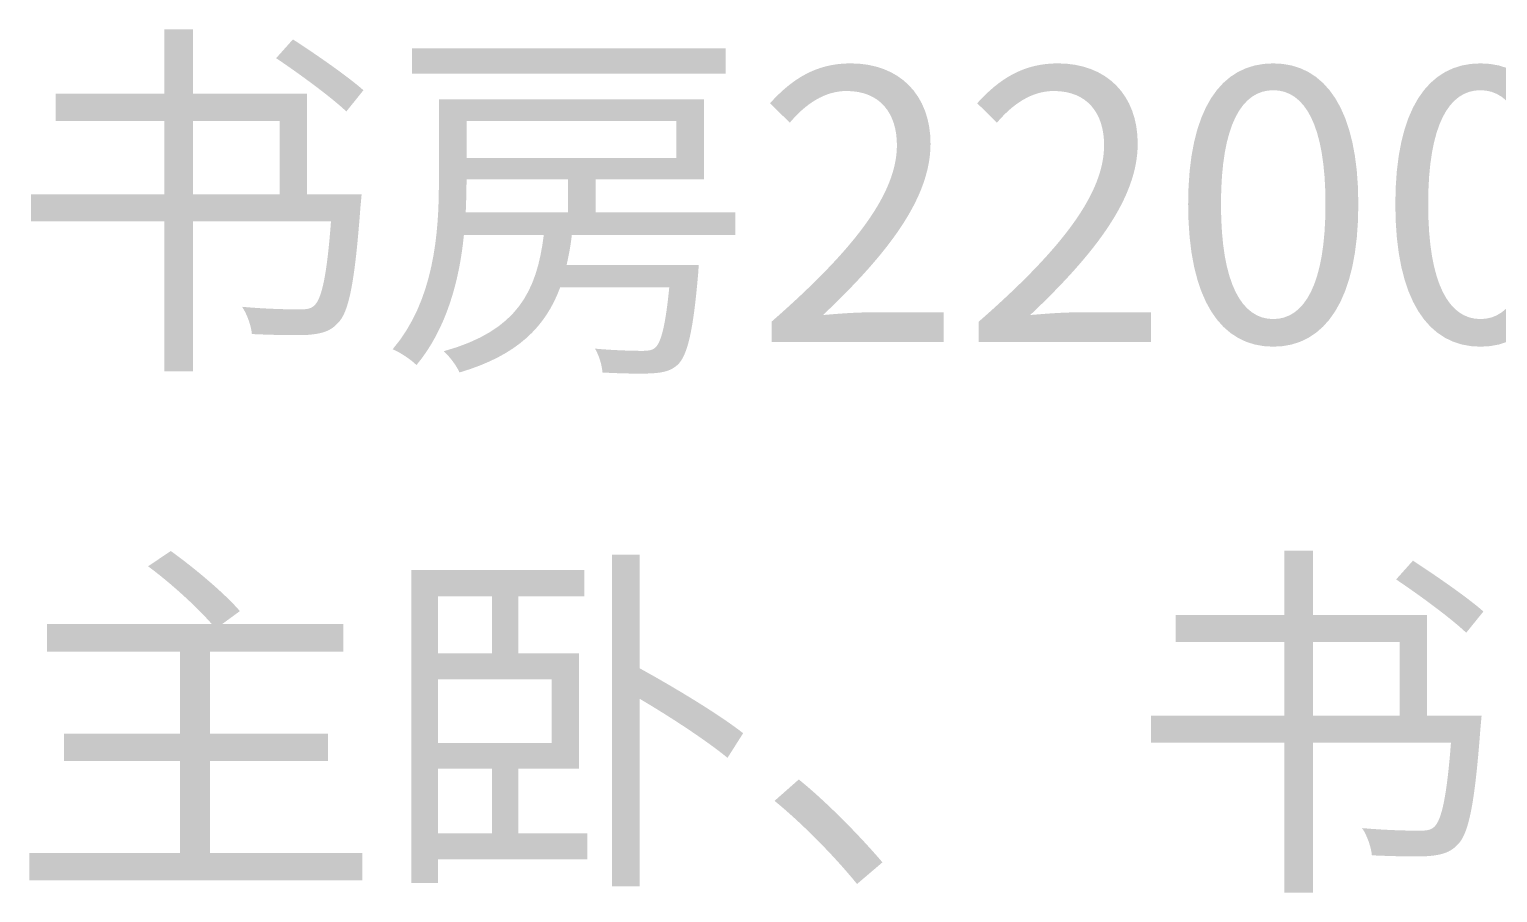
# Model space of a CAD drawing. Header units: millimetres. Extents: x -4600 to 229000, y -4300 to 19460.
# Drawn here: x 58598 to 59725, y 12972 to 13635 of the extents above; entities that cross this region are included whole.
import ezdxf

# ---------------------------------------------------------------- set-up
doc = ezdxf.new("R2010")
doc.units = ezdxf.units.MM
doc.header["$LTSCALE"] = 100
doc.layers.add('A-NOTE', color=7, linetype='Continuous', lineweight=18)

# ---------------------------------------------------------------- blocks, each defined once
blk = doc.blocks.new('A02_SHEET')
at = {"layer": 'A-NOTE'}
h = blk.add_hatch(color=256, dxfattribs=at)
edge = h.paths.add_edge_path()
edge.add_line((18618.3, 13585.5), (18618.3, 13564.6))
edge.add_line((18618.3, 13564.6), (18701.9, 13564.6))
edge.add_line((18701.9, 13564.6), (18701.9, 13508.2))
edge.add_line((18701.9, 13508.2), (18599.4, 13508.2))
edge.add_line((18599.4, 13508.2), (18599.4, 13487.5))
edge.add_line((18599.4, 13487.5), (18701.9, 13487.5))
edge.add_line((18701.9, 13487.5), (18701.9, 13372.4))
edge.add_line((18701.9, 13372.4), (18723.7, 13372.4))
edge.add_line((18723.7, 13372.4), (18723.7, 13487.5))
edge.add_line((18723.7, 13487.5), (18829.7, 13487.5))
edge.add_spline(control_points=[(18829.7, 13487.5), (18826.6, 13446), (18822.6, 13427.9), (18816.8, 13422.8), (18814, 13420.2), (18810.8, 13419.9), (18804.8, 13419.9), (18798.2, 13419.9), (18779.6, 13420.2), (18761.5, 13421.9)], knot_values=[0, 0, 0, 0, 1, 1, 1, 2, 2, 2, 3, 3, 3, 3], degree=3, periodic=0)
edge.add_spline(control_points=[(18761.5, 13421.9), (18765.5, 13415.9), (18768.4, 13407.3), (18769, 13401)], knot_values=[0, 0, 0, 0, 1, 1, 1, 1], degree=3, periodic=0)
edge.add_spline(control_points=[(18769, 13401), (18786.5, 13400.2), (18803.6, 13399.9), (18812.5, 13400.4)], knot_values=[0, 0, 0, 0, 1, 1, 1, 1], degree=3, periodic=0)
edge.add_spline(control_points=[(18812.5, 13400.4), (18822.6, 13401.3), (18829.1, 13403), (18834.9, 13409.3)], knot_values=[0, 0, 0, 0, 1, 1, 1, 1], degree=3, periodic=0)
edge.add_spline(control_points=[(18834.9, 13409.3), (18843.5, 13417.6), (18848, 13440.8), (18852.3, 13498.4)], knot_values=[0, 0, 0, 0, 1, 1, 1, 1], degree=3, periodic=0)
edge.add_spline(control_points=[(18852.3, 13498.4), (18852.6, 13501.6), (18853.2, 13508.2), (18853.2, 13508.2)], knot_values=[0, 0, 0, 0, 1, 1, 1, 1], degree=3, periodic=0)
edge.add_line((18853.2, 13508.2), (18811.4, 13508.2))
edge.add_line((18811.4, 13508.2), (18811.4, 13585.5))
edge.add_line((18811.4, 13585.5), (18723.7, 13585.5))
edge.add_line((18723.7, 13585.5), (18723.7, 13634.8))
edge.add_line((18723.7, 13634.8), (18701.9, 13634.8))
edge.add_line((18701.9, 13634.8), (18701.9, 13585.5))
edge.add_line((18701.9, 13585.5), (18618.3, 13585.5))
h.paths.add_polyline_path([(18723.7, 13508.2), (18723.7, 13564.6), (18790.2, 13564.6), (18790.2, 13508.2), (18723.7, 13508.2)], flags=0)
edge = h.paths.add_edge_path(flags=0)
edge.add_spline(control_points=[(18787.6, 13612.7), (18805.9, 13600.4), (18829.7, 13582.9), (18841.5, 13571.8)], knot_values=[0, 0, 0, 0, 1, 1, 1, 1], degree=3, periodic=0)
edge.add_line((18841.5, 13571.8), (18854.6, 13588.1))
edge.add_spline(control_points=[(18854.6, 13588.1), (18842.6, 13598.7), (18818.3, 13615.6), (18800.5, 13627.1)], knot_values=[0, 0, 0, 0, 1, 1, 1, 1], degree=3, periodic=0)
edge.add_line((18800.5, 13627.1), (18787.6, 13612.7))
blk.add_hatch(color=256, dxfattribs=at).paths.add_polyline_path([(18891.9, 13620.2), (18891.9, 13600.7), (19132.5, 13600.7), (19132.5, 13620.2), (18891.9, 13620.2)])
h = blk.add_hatch(color=256, dxfattribs=at)
edge = h.paths.add_edge_path()
edge.add_line((19167.8, 13395), (19299.8, 13395))
edge.add_line((19299.8, 13395), (19299.8, 13417.6))
edge.add_line((19299.8, 13417.6), (19241.7, 13417.6))
edge.add_spline(control_points=[(19241.7, 13417.6), (19231.1, 13417.6), (19218.2, 13416.5), (19207.3, 13415.6)], knot_values=[0, 0, 0, 0, 1, 1, 1, 1], degree=3, periodic=0)
edge.add_spline(control_points=[(19207.3, 13415.6), (19256.6, 13462.3), (19289.8, 13505), (19289.8, 13547.1), (19289.8, 13584.4), (19266, 13608.7), (19228.5, 13608.7), (19201.9, 13608.7), (19183.5, 13596.7), (19166.6, 13578.1)], knot_values=[0, 0, 0, 0, 1, 1, 1, 2, 2, 2, 3, 3, 3, 3], degree=3, periodic=0)
edge.add_line((19166.6, 13578.1), (19181.8, 13563.2))
edge.add_spline(control_points=[(19181.8, 13563.2), (19193.6, 13577.2), (19208.2, 13587.5), (19225.4, 13587.5), (19251.4, 13587.5), (19264, 13570), (19264, 13546), (19264, 13509.9), (19233.7, 13468.1), (19167.8, 13410.5)], knot_values=[0, 0, 0, 0, 1, 1, 1, 2, 2, 2, 3, 3, 3, 3], degree=3, periodic=0)
edge.add_line((19167.8, 13410.5), (19167.8, 13395))
h = blk.add_hatch(color=256, dxfattribs=at)
edge = h.paths.add_edge_path()
edge.add_line((19326.8, 13395), (19458.9, 13395))
edge.add_line((19458.9, 13395), (19458.9, 13417.6))
edge.add_line((19458.9, 13417.6), (19400.7, 13417.6))
edge.add_spline(control_points=[(19400.7, 13417.6), (19390.1, 13417.6), (19377.2, 13416.5), (19366.3, 13415.6)], knot_values=[0, 0, 0, 0, 1, 1, 1, 1], degree=3, periodic=0)
edge.add_spline(control_points=[(19366.3, 13415.6), (19415.6, 13462.3), (19448.8, 13505), (19448.8, 13547.1), (19448.8, 13584.4), (19425, 13608.7), (19387.5, 13608.7), (19360.9, 13608.7), (19342.5, 13596.7), (19325.6, 13578.1)], knot_values=[0, 0, 0, 0, 1, 1, 1, 2, 2, 2, 3, 3, 3, 3], degree=3, periodic=0)
edge.add_line((19325.6, 13578.1), (19340.8, 13563.2))
edge.add_spline(control_points=[(19340.8, 13563.2), (19352.6, 13577.2), (19367.2, 13587.5), (19384.4, 13587.5), (19410.4, 13587.5), (19423, 13570), (19423, 13546), (19423, 13509.9), (19392.7, 13468.1), (19326.8, 13410.5)], knot_values=[0, 0, 0, 0, 1, 1, 1, 2, 2, 2, 3, 3, 3, 3], degree=3, periodic=0)
edge.add_line((19326.8, 13410.5), (19326.8, 13395))
h = blk.add_hatch(color=256, dxfattribs=at)
edge = h.paths.add_edge_path()
edge.add_spline(control_points=[(19552.8, 13391.3), (19592.6, 13391.3), (19618.1, 13427.4), (19618.1, 13500.7), (19618.1, 13573.5), (19592.6, 13608.7), (19552.8, 13608.7), (19512.7, 13608.7), (19487.5, 13573.5), (19487.5, 13500.7), (19487.5, 13427.4), (19512.7, 13391.3), (19552.8, 13391.3)], knot_values=[0, 0, 0, 0, 1, 1, 1, 2, 2, 2, 3, 3, 3, 4, 4, 4, 4], degree=3, periodic=0)
edge = h.paths.add_edge_path(flags=0)
edge.add_spline(control_points=[(19552.8, 13412.5), (19529, 13412.5), (19512.7, 13439.1), (19512.7, 13500.7), (19512.7, 13562), (19529, 13588.1), (19552.8, 13588.1), (19576.6, 13588.1), (19592.9, 13562), (19592.9, 13500.7), (19592.9, 13439.1), (19576.6, 13412.5), (19552.8, 13412.5)], knot_values=[0, 0, 0, 0, 1, 1, 1, 2, 2, 2, 3, 3, 3, 4, 4, 4, 4], degree=3, periodic=0)
h = blk.add_hatch(color=256, dxfattribs=at)
edge = h.paths.add_edge_path()
edge.add_spline(control_points=[(19711.8, 13391.3), (19751.7, 13391.3), (19777.1, 13427.4), (19777.1, 13500.7), (19777.1, 13573.5), (19751.7, 13608.7), (19711.8, 13608.7), (19671.7, 13608.7), (19646.5, 13573.5), (19646.5, 13500.7), (19646.5, 13427.4), (19671.7, 13391.3), (19711.8, 13391.3)], knot_values=[0, 0, 0, 0, 1, 1, 1, 2, 2, 2, 3, 3, 3, 4, 4, 4, 4], degree=3, periodic=0)
edge = h.paths.add_edge_path(flags=0)
edge.add_spline(control_points=[(19711.8, 13412.5), (19688, 13412.5), (19671.7, 13439.1), (19671.7, 13500.7), (19671.7, 13562), (19688, 13588.1), (19711.8, 13588.1), (19735.6, 13588.1), (19751.9, 13562), (19751.9, 13500.7), (19751.9, 13439.1), (19735.6, 13412.5), (19711.8, 13412.5)], knot_values=[0, 0, 0, 0, 1, 1, 1, 2, 2, 2, 3, 3, 3, 4, 4, 4, 4], degree=3, periodic=0)
h = blk.add_hatch(color=256, dxfattribs=at)
edge = h.paths.add_edge_path()
edge.add_line((18912.5, 13581.2), (18912.5, 13517.3))
edge.add_spline(control_points=[(18912.5, 13517.3), (18912.5, 13478.7), (18908.8, 13426.5), (18877, 13389.3)], knot_values=[0, 0, 0, 0, 1, 1, 1, 1], degree=3, periodic=0)
edge.add_spline(control_points=[(18877, 13389.3), (18882.4, 13387.3), (18891.6, 13381), (18895.3, 13377.2)], knot_values=[0, 0, 0, 0, 1, 1, 1, 1], degree=3, periodic=0)
edge.add_spline(control_points=[(18895.3, 13377.2), (18918.5, 13405), (18928.3, 13442.6), (18931.7, 13476.9)], knot_values=[0, 0, 0, 0, 1, 1, 1, 1], degree=3, periodic=0)
edge.add_line((18931.7, 13476.9), (18993, 13476.9))
edge.add_spline(control_points=[(18993, 13476.9), (18987.6, 13434.2), (18973.2, 13403.6), (18916.2, 13387.8)], knot_values=[0, 0, 0, 0, 1, 1, 1, 1], degree=3, periodic=0)
edge.add_spline(control_points=[(18916.2, 13387.8), (18920.5, 13384.1), (18926.3, 13376.4), (18928.3, 13371.5)], knot_values=[0, 0, 0, 0, 1, 1, 1, 1], degree=3, periodic=0)
edge.add_spline(control_points=[(18928.3, 13371.5), (18973, 13384.7), (18994.4, 13406.7), (19005.6, 13436.8)], knot_values=[0, 0, 0, 0, 1, 1, 1, 1], degree=3, periodic=0)
edge.add_line((19005.6, 13436.8), (19089.3, 13436.8))
edge.add_spline(control_points=[(19089.3, 13436.8), (19086.4, 13407.3), (19083, 13394.7), (19078.7, 13390.7)], knot_values=[0, 0, 0, 0, 1, 1, 1, 1], degree=3, periodic=0)
edge.add_spline(control_points=[(19078.7, 13390.7), (19076.1, 13388.4), (19073.2, 13388.1), (19068.1, 13388.1), (19062.6, 13388.1), (19047.7, 13388.4), (19032.3, 13389.8)], knot_values=[0, 0, 0, 0, 1, 1, 1, 2, 2, 2, 2], degree=3, periodic=0)
edge.add_spline(control_points=[(19032.3, 13389.8), (19035.4, 13384.7), (19037.7, 13377), (19038, 13371.5)], knot_values=[0, 0, 0, 0, 1, 1, 1, 1], degree=3, periodic=0)
edge.add_spline(control_points=[(19038, 13371.5), (19054, 13370.6), (19069.5, 13370.4), (19077, 13370.9), (19085.3, 13371.5), (19091, 13372.9), (19096.2, 13377.8)], knot_values=[0, 0, 0, 0, 1, 1, 1, 2, 2, 2, 2], degree=3, periodic=0)
edge.add_spline(control_points=[(19096.2, 13377.8), (19103.3, 13385.3), (19107.6, 13403), (19111.3, 13445.4)], knot_values=[0, 0, 0, 0, 1, 1, 1, 1], degree=3, periodic=0)
edge.add_spline(control_points=[(19111.3, 13445.4), (19111.6, 13448), (19111.9, 13454), (19111.9, 13454)], knot_values=[0, 0, 0, 0, 1, 1, 1, 1], degree=3, periodic=0)
edge.add_line((19111.9, 13454), (19010.5, 13454))
edge.add_spline(control_points=[(19010.5, 13454), (19012.2, 13461.2), (19013.6, 13468.9), (19014.5, 13476.9)], knot_values=[0, 0, 0, 0, 1, 1, 1, 1], degree=3, periodic=0)
edge.add_line((19014.5, 13476.9), (19140, 13476.9))
edge.add_line((19140, 13476.9), (19140, 13494.4))
edge.add_line((19140, 13494.4), (19032.8, 13494.4))
edge.add_line((19032.8, 13494.4), (19032.8, 13519.6))
edge.add_line((19032.8, 13519.6), (19115.9, 13519.6))
edge.add_line((19115.9, 13519.6), (19115.9, 13581.2))
edge.add_line((19115.9, 13581.2), (18912.5, 13581.2))
h.paths.add_polyline_path([(18933.7, 13564.6), (19094.7, 13564.6), (19094.7, 13536.2), (18933.7, 13536.2), (18933.7, 13564.6)], flags=0)
edge = h.paths.add_edge_path(flags=0)
edge.add_line((18933.7, 13519.6), (19011.6, 13519.6))
edge.add_line((19011.6, 13519.6), (19011.6, 13494.4))
edge.add_line((19011.6, 13494.4), (18933.1, 13494.4))
edge.add_spline(control_points=[(18933.1, 13494.4), (18933.4, 13502.4), (18933.7, 13509.9), (18933.7, 13517)], knot_values=[0, 0, 0, 0, 1, 1, 1, 1], degree=3, periodic=0)
edge.add_line((18933.7, 13517), (18933.7, 13519.6))
h = blk.add_hatch(color=256, dxfattribs=at)
edge = h.paths.add_edge_path()
edge.add_spline(control_points=[(18689.3, 13222.8), (18706.8, 13209.9), (18726.9, 13191.5), (18738.3, 13178.4)], knot_values=[0, 0, 0, 0, 1, 1, 1, 1], degree=3, periodic=0)
edge.add_line((18738.3, 13178.4), (18611.7, 13178.4))
edge.add_line((18611.7, 13178.4), (18611.7, 13157.4))
edge.add_line((18611.7, 13157.4), (18713.7, 13157.4))
edge.add_line((18713.7, 13157.4), (18713.7, 13094.4))
edge.add_line((18713.7, 13094.4), (18624.9, 13094.4))
edge.add_line((18624.9, 13094.4), (18624.9, 13073.5))
edge.add_line((18624.9, 13073.5), (18713.7, 13073.5))
edge.add_line((18713.7, 13073.5), (18713.7, 13002.7))
edge.add_line((18713.7, 13002.7), (18598.2, 13002.7))
edge.add_line((18598.2, 13002.7), (18598.2, 12981.8))
edge.add_line((18598.2, 12981.8), (18853.8, 12981.8))
edge.add_line((18853.8, 12981.8), (18853.8, 13002.7))
edge.add_line((18853.8, 13002.7), (18736.9, 13002.7))
edge.add_line((18736.9, 13002.7), (18736.9, 13073.5))
edge.add_line((18736.9, 13073.5), (18827.4, 13073.5))
edge.add_line((18827.4, 13073.5), (18827.4, 13094.4))
edge.add_line((18827.4, 13094.4), (18736.9, 13094.4))
edge.add_line((18736.9, 13094.4), (18736.9, 13157.4))
edge.add_line((18736.9, 13157.4), (18839.2, 13157.4))
edge.add_line((18839.2, 13157.4), (18839.2, 13178.4))
edge.add_line((18839.2, 13178.4), (18746.1, 13178.4))
edge.add_line((18746.1, 13178.4), (18759.8, 13188.4))
edge.add_spline(control_points=[(18759.8, 13188.4), (18748.3, 13201.8), (18725.1, 13221.3), (18706.8, 13234.5)], knot_values=[0, 0, 0, 0, 1, 1, 1, 1], degree=3, periodic=0)
edge.add_line((18706.8, 13234.5), (18689.3, 13222.8))
h = blk.add_hatch(color=256, dxfattribs=at)
edge = h.paths.add_edge_path()
edge.add_line((19045.4, 13231.6), (19045.4, 12977.2))
edge.add_line((19045.4, 12977.2), (19066.6, 12977.2))
edge.add_line((19066.6, 12977.2), (19066.6, 13121.1))
edge.add_spline(control_points=[(19066.6, 13121.1), (19091.9, 13106.2), (19119.1, 13088.1), (19134, 13075.8)], knot_values=[0, 0, 0, 0, 1, 1, 1, 1], degree=3, periodic=0)
edge.add_line((19134, 13075.8), (19146, 13094.7))
edge.add_spline(control_points=[(19146, 13094.7), (19128.5, 13108.5), (19094.1, 13129.4), (19066.6, 13144.5)], knot_values=[0, 0, 0, 0, 1, 1, 1, 1], degree=3, periodic=0)
edge.add_line((19066.6, 13144.5), (19066.6, 13231.6))
edge.add_line((19066.6, 13231.6), (19045.4, 13231.6))
h = blk.add_hatch(color=256, dxfattribs=at)
edge = h.paths.add_edge_path()
edge.add_line((19477.8, 13185.5), (19477.8, 13164.6))
edge.add_line((19477.8, 13164.6), (19561.4, 13164.6))
edge.add_line((19561.4, 13164.6), (19561.4, 13108.2))
edge.add_line((19561.4, 13108.2), (19458.9, 13108.2))
edge.add_line((19458.9, 13108.2), (19458.9, 13087.5))
edge.add_line((19458.9, 13087.5), (19561.4, 13087.5))
edge.add_line((19561.4, 13087.5), (19561.4, 12972.4))
edge.add_line((19561.4, 12972.4), (19583.2, 12972.4))
edge.add_line((19583.2, 12972.4), (19583.2, 13087.5))
edge.add_line((19583.2, 13087.5), (19689.2, 13087.5))
edge.add_spline(control_points=[(19689.2, 13087.5), (19686, 13046), (19682, 13027.9), (19676.3, 13022.8), (19673.4, 13020.2), (19670.3, 13019.9), (19664.3, 13019.9), (19657.7, 13019.9), (19639.1, 13020.2), (19621, 13021.9)], knot_values=[0, 0, 0, 0, 1, 1, 1, 2, 2, 2, 3, 3, 3, 3], degree=3, periodic=0)
edge.add_spline(control_points=[(19621, 13021.9), (19625, 13015.9), (19627.9, 13007.3), (19628.5, 13001)], knot_values=[0, 0, 0, 0, 1, 1, 1, 1], degree=3, periodic=0)
edge.add_spline(control_points=[(19628.5, 13001), (19645.9, 13000.2), (19663.1, 12999.9), (19672, 13000.4)], knot_values=[0, 0, 0, 0, 1, 1, 1, 1], degree=3, periodic=0)
edge.add_spline(control_points=[(19672, 13000.4), (19682, 13001.3), (19688.6, 13003), (19694.4, 13009.3)], knot_values=[0, 0, 0, 0, 1, 1, 1, 1], degree=3, periodic=0)
edge.add_spline(control_points=[(19694.4, 13009.3), (19702.9, 13017.6), (19707.5, 13040.8), (19711.8, 13098.4)], knot_values=[0, 0, 0, 0, 1, 1, 1, 1], degree=3, periodic=0)
edge.add_spline(control_points=[(19711.8, 13098.4), (19712.1, 13101.6), (19712.7, 13108.2), (19712.7, 13108.2)], knot_values=[0, 0, 0, 0, 1, 1, 1, 1], degree=3, periodic=0)
edge.add_line((19712.7, 13108.2), (19670.9, 13108.2))
edge.add_line((19670.9, 13108.2), (19670.9, 13185.5))
edge.add_line((19670.9, 13185.5), (19583.2, 13185.5))
edge.add_line((19583.2, 13185.5), (19583.2, 13234.8))
edge.add_line((19583.2, 13234.8), (19561.4, 13234.8))
edge.add_line((19561.4, 13234.8), (19561.4, 13185.5))
edge.add_line((19561.4, 13185.5), (19477.8, 13185.5))
h.paths.add_polyline_path([(19583.2, 13108.2), (19583.2, 13164.6), (19649.7, 13164.6), (19649.7, 13108.2), (19583.2, 13108.2)], flags=0)
edge = h.paths.add_edge_path(flags=0)
edge.add_spline(control_points=[(19647.1, 13212.7), (19665.4, 13200.4), (19689.2, 13182.9), (19700.9, 13171.8)], knot_values=[0, 0, 0, 0, 1, 1, 1, 1], degree=3, periodic=0)
edge.add_line((19700.9, 13171.8), (19714.1, 13188.1))
edge.add_spline(control_points=[(19714.1, 13188.1), (19702.1, 13198.7), (19677.7, 13215.6), (19660, 13227.1)], knot_values=[0, 0, 0, 0, 1, 1, 1, 1], degree=3, periodic=0)
edge.add_line((19660, 13227.1), (19647.1, 13212.7))
h = blk.add_hatch(color=256, dxfattribs=at)
h.paths.add_polyline_path([(18891.3, 13219.9), (18891.3, 12979.8), (18911.9, 12979.8), (18911.9, 12997.9), (19026.5, 12997.9), (19026.5, 13017.9), (18973.5, 13017.9), (18973.5, 13067.5), (19019.9, 13067.5), (19019.9, 13156), (18973.5, 13156), (18973.5, 13199.8), (19024, 13199.8), (19024, 13219.9), (18891.3, 13219.9)])
h.paths.add_polyline_path([(18911.9, 13136), (18999, 13136), (18999, 13087.3), (18911.9, 13087.3), (18911.9, 13136)], flags=0)
h.paths.add_polyline_path([(18911.9, 13067.5), (18953.2, 13067.5), (18953.2, 13017.9), (18911.9, 13017.9), (18911.9, 13067.5)], flags=0)
h.paths.add_polyline_path([(18911.9, 13156), (18911.9, 13199.8), (18953.2, 13199.8), (18953.2, 13156), (18911.9, 13156)], flags=0)
h = blk.add_hatch(color=256, dxfattribs=at)
edge = h.paths.add_edge_path()
edge.add_line((19233.4, 12979), (19252.9, 12995.6))
edge.add_spline(control_points=[(19252.9, 12995.6), (19235.1, 13016.5), (19209.3, 13042.6), (19188.7, 13059.2)], knot_values=[0, 0, 0, 0, 1, 1, 1, 1], degree=3, periodic=0)
edge.add_line((19188.7, 13059.2), (19170.1, 13042.8))
edge.add_spline(control_points=[(19170.1, 13042.8), (19190.4, 13026.2), (19215, 13001.6), (19233.4, 12979)], knot_values=[0, 0, 0, 0, 1, 1, 1, 1], degree=3, periodic=0)

msp = doc.modelspace()

# ---------------------------------------------------------------- block references
msp.add_blockref('A02_SHEET', (40000, 0))

doc.saveas('drawing.dxf')
